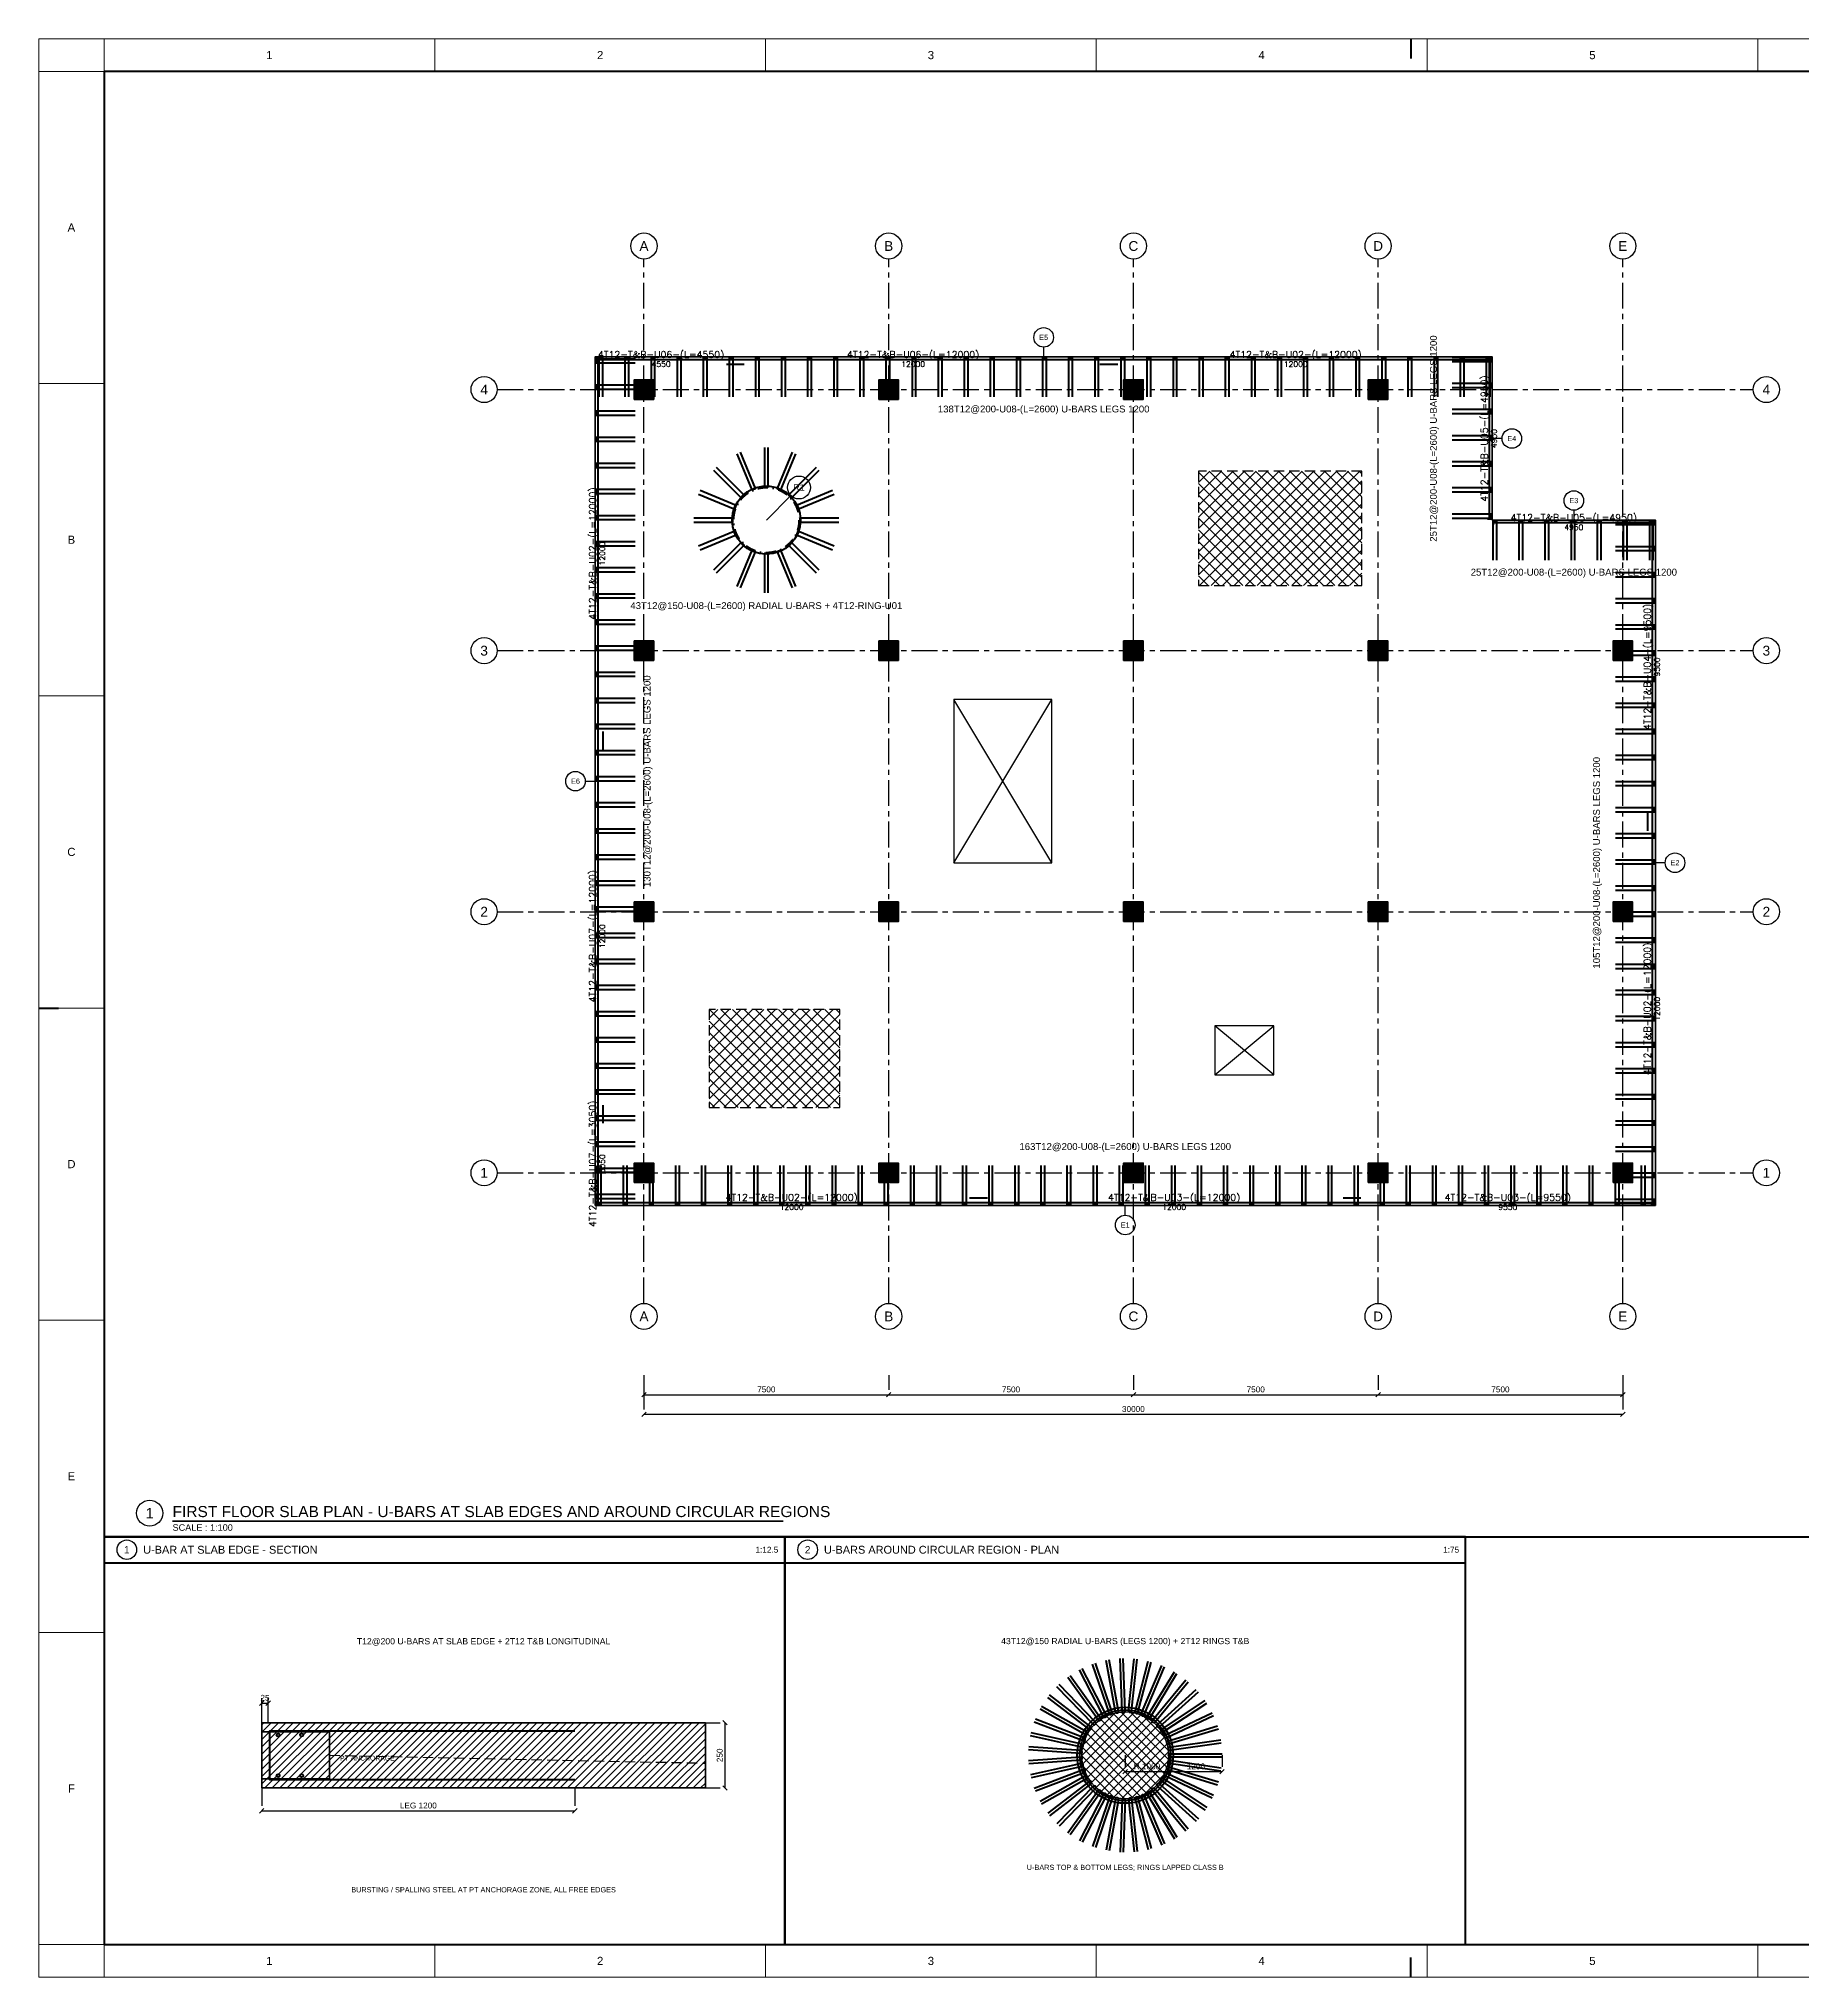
# Model space of a CAD drawing. Header units: millimetres. Extents: x 0 to 84100, y 0 to 59400.
# Drawn here: x 0 to 54050, y 0 to 59400 of the extents above; entities that cross this region are included whole.
import ezdxf
from ezdxf.enums import TextEntityAlignment as Align

# ---------------------------------------------------------------- set-up
doc = ezdxf.new("R2010")
doc.units = ezdxf.units.MM
doc.header["$LTSCALE"] = 25
for name, pattern in [('CENTER', [50.8, 31.75, -6.35, 6.35, -6.35]), ('DASHDOT', [25.4, 12.7, -6.35, 0, -6.35]), ('DASHED', [19.05, 12.7, -6.35])]:
    doc.linetypes.add(name, pattern=pattern)
doc.layers.get('0').update_dxf_attribs({"linetype": 'CONTINUOUS'})
for name, color, linetype in [('ST-CALLOUT', 3, 'CONTINUOUS'), ('ST-COL-HATCH', 7, 'CONTINUOUS'), ('ST-DETAIL', 7, 'CONTINUOUS'), ('ST-DETAIL-HATCH', 8, 'CONTINUOUS'), ('ST-DIM', 8, 'CONTINUOUS'), ('ST-GRID', 8, 'CENTER'), ('ST-GRID-BUBBLE', 8, 'CONTINUOUS'), ('ST-OPENING', 6, 'CONTINUOUS'), ('ST-OPENING-HATCH', 6, 'CONTINUOUS'), ('ST-PT-TENDON', 3, 'CONTINUOUS'), ('ST-RB-TEXT', 7, 'CONTINUOUS'), ('ST-SHEET-NOTES', 7, 'CONTINUOUS'), ('ST-SHEET-TEXT', 2, 'CONTINUOUS'), ('ST-TEXT', 7, 'CONTINUOUS'), ('ST-VOID', 30, 'DASHED'), ('ST-VOID-HATCH', 30, 'CONTINUOUS')]:
    doc.layers.add(name, color=color, linetype=linetype)
for name, color, linetype, lineweight in [('ST-COL', 7, 'CONTINUOUS', 35), ('ST-RB', 6, 'CONTINUOUS', 50), ('ST-RB-UBAR', 6, 'CONTINUOUS', 50), ('ST-SHEET-FRAME', 7, 'CONTINUOUS', 50), ('ST-SHEET-TITLE', 7, 'CONTINUOUS', 25), ('ST-SLAB-EDGE', 3, 'CONTINUOUS', 35)]:
    doc.layers.add(name, color=color, linetype=linetype, lineweight=lineweight)
doc.styles.add('ST-REBAR', font='romans.shx')
doc.styles.get("Standard").update_dxf_attribs({"font": 'arial.ttf'})

# ---------------------------------------------------------------- blocks, each defined once
blk = doc.blocks.new('FRAMING_REBAR_U_BARS_AROUND_REGIONS_L01')
at = {"layer": 'ST-COL-HATCH'}
h = blk.add_hatch(color=7, dxfattribs=at)
h.dxf.hatch_style = 1
h.paths.add_polyline_path([(18250, 48350), (18850, 48350), (18850, 48950), (18250, 48950)])
h = blk.add_hatch(color=7, dxfattribs=at)
h.dxf.hatch_style = 1
h.paths.add_polyline_path([(25750, 48350), (26350, 48350), (26350, 48950), (25750, 48950)])
h = blk.add_hatch(color=7, dxfattribs=at)
h.dxf.hatch_style = 1
h.paths.add_polyline_path([(33250, 48350), (33850, 48350), (33850, 48950), (33250, 48950)])
h = blk.add_hatch(color=7, dxfattribs=at)
h.dxf.hatch_style = 1
h.paths.add_polyline_path([(40750, 48350), (41350, 48350), (41350, 48950), (40750, 48950)])
h = blk.add_hatch(color=7, dxfattribs=at)
h.dxf.hatch_style = 1
h.paths.add_polyline_path([(18250, 40350), (18850, 40350), (18850, 40950), (18250, 40950)])
h = blk.add_hatch(color=7, dxfattribs=at)
h.dxf.hatch_style = 1
h.paths.add_polyline_path([(25750, 40350), (26350, 40350), (26350, 40950), (25750, 40950)])
h = blk.add_hatch(color=7, dxfattribs=at)
h.dxf.hatch_style = 1
h.paths.add_polyline_path([(33250, 40350), (33850, 40350), (33850, 40950), (33250, 40950)])
h = blk.add_hatch(color=7, dxfattribs=at)
h.dxf.hatch_style = 1
h.paths.add_polyline_path([(40750, 40350), (41350, 40350), (41350, 40950), (40750, 40950)])
h = blk.add_hatch(color=7, dxfattribs=at)
h.dxf.hatch_style = 1
h.paths.add_polyline_path([(48250, 40350), (48850, 40350), (48850, 40950), (48250, 40950)])
h = blk.add_hatch(color=7, dxfattribs=at)
h.dxf.hatch_style = 1
h.paths.add_polyline_path([(18250, 32350), (18850, 32350), (18850, 32950), (18250, 32950)])
h = blk.add_hatch(color=7, dxfattribs=at)
h.dxf.hatch_style = 1
h.paths.add_polyline_path([(25750, 32350), (26350, 32350), (26350, 32950), (25750, 32950)])
h = blk.add_hatch(color=7, dxfattribs=at)
h.dxf.hatch_style = 1
h.paths.add_polyline_path([(33250, 32350), (33850, 32350), (33850, 32950), (33250, 32950)])
h = blk.add_hatch(color=7, dxfattribs=at)
h.dxf.hatch_style = 1
h.paths.add_polyline_path([(40750, 32350), (41350, 32350), (41350, 32950), (40750, 32950)])
h = blk.add_hatch(color=7, dxfattribs=at)
h.dxf.hatch_style = 1
h.paths.add_polyline_path([(48250, 32350), (48850, 32350), (48850, 32950), (48250, 32950)])
h = blk.add_hatch(color=7, dxfattribs=at)
h.dxf.hatch_style = 1
h.paths.add_polyline_path([(18250, 24350), (18850, 24350), (18850, 24950), (18250, 24950)])
h = blk.add_hatch(color=7, dxfattribs=at)
h.dxf.hatch_style = 1
h.paths.add_polyline_path([(25750, 24350), (26350, 24350), (26350, 24950), (25750, 24950)])
h = blk.add_hatch(color=7, dxfattribs=at)
h.dxf.hatch_style = 1
h.paths.add_polyline_path([(33250, 24350), (33850, 24350), (33850, 24950), (33250, 24950)])
h = blk.add_hatch(color=7, dxfattribs=at)
h.dxf.hatch_style = 1
h.paths.add_polyline_path([(40750, 24350), (41350, 24350), (41350, 24950), (40750, 24950)])
h = blk.add_hatch(color=7, dxfattribs=at)
h.dxf.hatch_style = 1
h.paths.add_polyline_path([(48250, 24350), (48850, 24350), (48850, 24950), (48250, 24950)])
at = {"layer": 'ST-DETAIL-HATCH'}
h = blk.add_hatch(dxfattribs=at)
h.set_pattern_fill('ANSI31', color=256, scale=50.394)
h.paths.add_polyline_path([(6833.333333, 5800), (20433.333333, 5800), (20433.333333, 7800), (6833.333333, 7800)])
at = {"layer": 'ST-OPENING-HATCH'}
h = blk.add_hatch(dxfattribs=at)
h.set_pattern_fill('ANSI37', color=256, scale=62.992)
h.paths.add_polyline_path([(34633.333333, 6800), (34616.917787, 7008.579287), (34568.075355, 7212.022659), (34488.008699, 7405.320666), (34378.689326, 7583.71367), (34242.809042, 7742.809042), (34083.71367, 7878.689326), (33905.320666, 7988.008699), (33712.022659, 8068.075355), (33508.579287, 8116.917787), (33300, 8133.333333), (33091.420713, 8116.917787), (32887.977341, 8068.075355), (32694.679334, 7988.008699), (32516.28633, 7878.689326), (32357.190958, 7742.809042), (32221.310674, 7583.71367), (32111.991301, 7405.320666), (32031.924645, 7212.022659), (31983.082213, 7008.579287), (31966.666667, 6800), (31983.082213, 6591.420713), (32031.924645, 6387.977341), (32111.991301, 6194.679334), (32221.310674, 6016.28633), (32357.190958, 5857.190958), (32516.28633, 5721.310674), (32694.679334, 5611.991301), (32887.977341, 5531.924645), (33091.420713, 5483.082213), (33300, 5466.666667), (33508.579287, 5483.082213), (33712.022659, 5531.924645), (33905.320666, 5611.991301), (34083.71367, 5721.310674), (34242.809042, 5857.190958), (34378.689326, 6016.28633), (34488.008699, 6194.679334), (34568.075355, 6387.977341), (34616.917787, 6591.420713)])
at = {"layer": 'ST-VOID-HATCH'}
h = blk.add_hatch(dxfattribs=at)
h.set_pattern_fill('ANSI37', color=256, scale=78.74)
h.paths.add_polyline_path([(35550, 42650), (40550, 42650), (40550, 46150), (35550, 46150)])
h = blk.add_hatch(dxfattribs=at)
h.set_pattern_fill('ANSI37', color=256, scale=78.74)
h.paths.add_polyline_path([(20550, 26650), (24550, 26650), (24550, 29650), (20550, 29650)])
at = {"layer": 'ST-CALLOUT'}
for p, q in [((30800, 49950), (30800, 49650)), ((44850, 47150), (44550, 47150)), ((23052.512627, 45402.512627), (22300, 44650)), ((47050, 44950), (47050, 44650)), ((16750, 36650), (17050, 36650)), ((49850, 34150), (49550, 34150)), ((33300, 23350), (33300, 23650))]:
    blk.add_line(p, q, dxfattribs=at)
for centre, radius in [((30800, 50250), 300), ((45150, 47150), 300), ((23300, 45650), 350), ((47050, 45250), 300), ((16450, 36650), 300), ((50150, 34150), 300), ((33300, 23050), 300), ((3400, 14220), 400), ((2700, 13100), 300), ((23566.666667, 13100), 300)]:
    blk.add_circle(centre, radius, dxfattribs=at)
at = {"layer": 'ST-COL'}
for points in [[(18250, 48350), (18850, 48350), (18850, 48950), (18250, 48950)], [(25750, 48350), (26350, 48350), (26350, 48950), (25750, 48950)], [(33250, 48350), (33850, 48350), (33850, 48950), (33250, 48950)], [(40750, 48350), (41350, 48350), (41350, 48950), (40750, 48950)], [(18250, 40350), (18850, 40350), (18850, 40950), (18250, 40950)], [(25750, 40350), (26350, 40350), (26350, 40950), (25750, 40950)], [(33250, 40350), (33850, 40350), (33850, 40950), (33250, 40950)], [(40750, 40350), (41350, 40350), (41350, 40950), (40750, 40950)], [(48250, 40350), (48850, 40350), (48850, 40950), (48250, 40950)], [(18250, 32350), (18850, 32350), (18850, 32950), (18250, 32950)], [(25750, 32350), (26350, 32350), (26350, 32950), (25750, 32950)], [(33250, 32350), (33850, 32350), (33850, 32950), (33250, 32950)], [(40750, 32350), (41350, 32350), (41350, 32950), (40750, 32950)], [(48250, 32350), (48850, 32350), (48850, 32950), (48250, 32950)], [(18250, 24350), (18850, 24350), (18850, 24950), (18250, 24950)], [(25750, 24350), (26350, 24350), (26350, 24950), (25750, 24950)], [(33250, 24350), (33850, 24350), (33850, 24950), (33250, 24950)], [(40750, 24350), (41350, 24350), (41350, 24950), (40750, 24950)], [(48250, 24350), (48850, 24350), (48850, 24950), (48250, 24950)]]:
    blk.add_lwpolyline(points, close=True, dxfattribs=at)
at = {"layer": 'ST-DETAIL', "lineweight": 35}
blk.add_lwpolyline([(6833.333333, 5800), (20433.333333, 5800), (20433.333333, 7800), (6833.333333, 7800)], close=True, dxfattribs=at)
at = {"layer": 'ST-DIM'}
for p, q in [((18550, 18450), (18550, 18000)), ((18550, 18450), (18550, 17400)), ((26050, 18450), (26050, 18000)), ((26050, 18450), (26050, 18000)), ((33550, 18450), (33550, 18000)), ((33550, 18450), (33550, 18000)), ((41050, 18450), (41050, 18000)), ((41050, 18450), (41050, 18000)), ((48550, 18450), (48550, 18000)), ((48550, 18450), (48550, 17400)), ((18480, 17780), (18620, 17920)), ((18550, 17850), (26050, 17850)), ((25980, 17780), (26120, 17920)), ((25980, 17780), (26120, 17920)), ((26050, 17850), (33550, 17850)), ((33480, 17780), (33620, 17920)), ((33480, 17780), (33620, 17920)), ((33550, 17850), (41050, 17850)), ((40980, 17780), (41120, 17920)), ((40980, 17780), (41120, 17920)), ((41050, 17850), (48550, 17850)), ((48480, 17780), (48620, 17920)), ((18480, 17180), (18620, 17320)), ((18550, 17250), (48550, 17250)), ((48480, 17180), (48620, 17320)), ((6763.333333, 8330), (6903.333333, 8470)), ((6833.333333, 7800), (6833.333333, 8550)), ((6833.333333, 8400), (7033.333333, 8400)), ((6963.333333, 8330), (7103.333333, 8470)), ((7033.333333, 7800), (7033.333333, 8550)), ((20433.333333, 7800), (20883.333333, 7800)), ((21103.333333, 7730), (20963.333333, 7870)), ((21033.333333, 5800), (21033.333333, 7800)), ((33300, 6800), (33300, 6450)), ((34633.333333, 6800), (34633.333333, 6450)), ((34666.666667, 6800), (34666.666667, 6450)), ((36266.666667, 6800), (36266.666667, 6450)), ((33230, 6230), (33370, 6370)), ((33300, 6300), (34633.333333, 6300)), ((34563.333333, 6230), (34703.333333, 6370)), ((34596.666667, 6230), (34736.666667, 6370)), ((34666.666667, 6300), (36266.666667, 6300)), ((36196.666667, 6230), (36336.666667, 6370)), ((6833.333333, 5800), (6833.333333, 5250)), ((16433.333333, 5800), (16433.333333, 5250)), ((20433.333333, 5800), (20883.333333, 5800)), ((21103.333333, 5730), (20963.333333, 5870)), ((6763.333333, 5030), (6903.333333, 5170)), ((6833.333333, 5100), (16433.333333, 5100)), ((16363.333333, 5030), (16503.333333, 5170))]:
    blk.add_line(p, q, dxfattribs=at)
at = {"layer": 'ST-GRID'}
for p, q in [((18550, 20650), (18550, 52650)), ((26050, 20650), (26050, 52650)), ((33550, 20650), (33550, 52650)), ((41050, 20650), (41050, 52650)), ((48550, 20650), (48550, 52650)), ((14050, 48650), (52550, 48650)), ((14050, 40650), (52550, 40650)), ((14050, 32650), (52550, 32650)), ((14050, 24650), (52550, 24650))]:
    blk.add_line(p, q, dxfattribs=at)
at = {"layer": 'ST-GRID-BUBBLE'}
for centre in [(18550, 53050), (26050, 53050), (33550, 53050), (41050, 53050), (48550, 53050), (13650, 48650), (52950, 48650), (13650, 40650), (52950, 40650), (13650, 32650), (52950, 32650), (13650, 24650), (52950, 24650), (18550, 20250), (26050, 20250), (33550, 20250), (41050, 20250), (48550, 20250)]:
    blk.add_circle(centre, 400, dxfattribs=at)
at = {"layer": 'ST-OPENING'}
for p, q in [((28050, 34150), (31050, 39150)), ((31050, 34150), (28050, 39150)), ((36050, 27650), (37850, 29150)), ((37850, 27650), (36050, 29150))]:
    blk.add_line(p, q, dxfattribs=at)
for points in [[(28050, 34150), (31050, 34150), (31050, 39150), (28050, 39150)], [(36050, 27650), (37850, 27650), (37850, 29150), (36050, 29150)]]:
    blk.add_lwpolyline(points, close=True, dxfattribs=at)
at = {"layer": 'ST-OPENING', "lineweight": 35}
blk.add_circle((33300, 6800), 1333.333333, dxfattribs=at)
at = {"layer": 'ST-PT-TENDON', "lineweight": 35}
blk.add_lwpolyline([(6833.333333, 6080), (8913.333333, 6080), (8913.333333, 7520), (6833.333333, 7520)], close=True, dxfattribs=at)
at = {"layer": 'ST-PT-TENDON', "linetype": 'DASHED'}
blk.add_lwpolyline([(8913.333333, 6800), (20433.333333, 6560)], dxfattribs=at)
at = {"layer": 'ST-RB'}
for p, q in [((17075, 49625), (17075, 49505)), ((17075, 49625), (17195, 49625)), ((21075, 49565), (17075, 49565)), ((17135, 49625), (17135, 37625)), ((32525, 49565), (21075, 49565)), ((21625, 49415), (21075, 49415)), ((44525, 49565), (32525, 49565)), ((33075, 49415), (32525, 49415)), ((44525, 49625), (44405, 49625)), ((44465, 44675), (44465, 49625)), ((44525, 49625), (44525, 49505)), ((44525, 44675), (44405, 44675)), ((44575, 44625), (44575, 44505)), ((49525, 44565), (44575, 44565)), ((49525, 44625), (49405, 44625)), ((49465, 35675), (49465, 44625)), ((49525, 44625), (49525, 44505)), ((17285, 38175), (17285, 37625)), ((17135, 37625), (17135, 26175)), ((49315, 35125), (49315, 35675)), ((49465, 23675), (49465, 35675)), ((17135, 26175), (17135, 23675)), ((17285, 26725), (17285, 26175)), ((17075, 23675), (17075, 23795)), ((28525, 23885), (29075, 23885)), ((39975, 23885), (40525, 23885)), ((49525, 23675), (49525, 23795)), ((17075, 23735), (29075, 23735)), ((17075, 23675), (17195, 23675)), ((29075, 23735), (40525, 23735)), ((40525, 23735), (49525, 23735)), ((49525, 23675), (49405, 23675))]:
    blk.add_line(p, q, dxfattribs=at)
blk.add_circle((22300, 44650), 1043, dxfattribs=at)
at = {"layer": 'ST-RB-UBAR', "lineweight": 50}
for p, q in [((32814.562924, 8078.399938), (32297.954276, 9592.703575)), ((32902.897303, 8108.535442), (32386.288655, 9622.839079)), ((33005.872572, 8135.456705), (32715.253611, 9708.841788)), ((33097.653369, 8152.409478), (32807.034407, 9725.794561)), ((33203.451036, 8164.050532), (33145.015799, 9762.983089)), ((33296.722101, 8167.459254), (33238.286865, 9766.391811)), ((33403.087273, 8163.571989), (33578.081206, 9753.97355)), ((33495.860697, 8153.36401), (33670.85463, 9743.76557)), ((33600.526383, 8134.031277), (34005.219795, 9682.005192)), ((33690.824862, 8110.424161), (34095.518274, 9658.398077)), ((33791.560296, 8076.058005), (34417.327849, 9548.611898)), ((33877.459273, 8039.554897), (34503.226826, 9512.108791)), ((32385.027429, 7816.25821), (31274.508716, 8968.103768)), ((32466.839294, 7884.342563), (31535.865029, 9185.606148)), ((32542.746337, 7938.649395), (31611.772072, 9239.91298)), ((32633.599525, 7994.096295), (31902.011807, 9417.043733)), ((32716.604792, 8036.772245), (31985.017074, 9459.719683)), ((33972.117455, 7990.887771), (34805.621999, 9356.636713)), ((34051.786143, 7942.266672), (34885.290688, 9308.015615)), ((34138.349596, 7880.335832), (35161.826431, 9110.171256)), ((34210.089996, 7820.633017), (35233.56683, 9050.46844)), ((32189.766692, 7598.33424), (30923.372311, 8576.212182)), ((32246.809572, 7672.207245), (30980.415191, 8650.085188)), ((32317.836438, 7751.477952), (31207.317725, 8903.32351)), ((34286.713772, 7746.758411), (35478.349264, 8814.468508)), ((34348.996861, 7677.24634), (35540.632353, 8744.956438)), ((34414.047857, 7593.002477), (35748.444365, 8475.830862)), ((34465.546179, 7515.162681), (35799.942688, 8397.991066)), ((32006.840543, 7244.628131), (30512.414769, 7816.197555)), ((32040.182093, 7331.802968), (30545.756319, 7903.372391)), ((32085.359643, 7428.17542), (30690.08059, 8211.243976)), ((32131.038642, 7509.566698), (30735.759589, 8292.635254)), ((34517.637945, 7422.345073), (35966.355125, 8101.475791)), ((34557.253904, 7337.836571), (36005.971084, 8016.967289)), ((31955.882892, 7051.604366), (30394.161488, 7399.492647)), ((31976.176376, 7142.704781), (30414.454971, 7490.593062)), ((34595.276195, 7238.423464), (36127.437155, 7699.382023)), ((34622.165445, 7149.047408), (36154.326404, 7610.005967)), ((34645.307882, 7045.15762), (36228.257271, 7278.119488)), ((34658.897324, 6952.818905), (36241.846713, 7185.780774)), ((31933.572764, 6853.21809), (30337.84111, 6970.010594)), ((31933.572764, 6746.78191), (30337.84111, 6629.989406)), ((31940.38566, 6946.302437), (30344.654006, 7063.09494)), ((31940.38566, 6653.697563), (30344.654006, 6536.90506)), ((31955.882892, 6548.395634), (30394.161488, 6200.507353)), ((34645.307882, 6554.84238), (36228.257271, 6321.880512)), ((34658.897324, 6647.181095), (36241.846713, 6414.219226)), ((34666.666667, 6846.666667), (36266.666667, 6846.666667)), ((34666.666667, 6753.333333), (36266.666667, 6753.333333)), ((31976.176376, 6457.295219), (30414.454971, 6109.406938)), ((32006.840543, 6355.371869), (30512.414769, 5783.802445)), ((32040.182093, 6268.197032), (30545.756319, 5696.627609)), ((32085.359643, 6171.82458), (30690.08059, 5388.756024)), ((32131.038642, 6090.433302), (30735.759589, 5307.364746)), ((32189.766692, 6001.66576), (30923.372311, 5023.787818)), ((34414.047857, 6006.997523), (35748.444365, 5124.169138)), ((34465.546179, 6084.837319), (35799.942688, 5202.008934)), ((34517.637945, 6177.654927), (35966.355125, 5498.524209)), ((34557.253904, 6262.163429), (36005.971084, 5583.032711)), ((34595.276195, 6361.576536), (36127.437155, 5900.617977)), ((34622.165445, 6450.952592), (36154.326404, 5989.994033)), ((32246.809572, 5927.792755), (30980.415191, 4949.914812)), ((32317.836438, 5848.522048), (31207.317725, 4696.67649)), ((32385.027429, 5783.74179), (31274.508716, 4631.896232)), ((32466.839294, 5715.657437), (31535.865029, 4414.393852)), ((32542.746337, 5661.350605), (31611.772072, 4360.08702)), ((32633.599525, 5605.903705), (31902.011807, 4182.956267)), ((32716.604792, 5563.227755), (31985.017074, 4140.280317)), ((32814.562924, 5521.600062), (32297.954276, 4007.296425)), ((32902.897303, 5491.464558), (32386.288655, 3977.160921)), ((33005.872572, 5464.543295), (32715.253611, 3891.158212)), ((33097.653369, 5447.590522), (32807.034407, 3874.205439)), ((33203.451036, 5435.949468), (33145.015799, 3837.016911)), ((33296.722101, 5432.540746), (33238.286865, 3833.608189)), ((33403.087273, 5436.428011), (33578.081206, 3846.02645)), ((33495.860697, 5446.63599), (33670.85463, 3856.23443)), ((33600.526383, 5465.968723), (34005.219795, 3917.994808)), ((33690.824862, 5489.575839), (34095.518274, 3941.601923)), ((33791.560296, 5523.941995), (34417.327849, 4051.388102)), ((33877.459273, 5560.445103), (34503.226826, 4087.891209)), ((33972.117455, 5609.112229), (34805.621999, 4243.363287)), ((34051.786143, 5657.733328), (34885.290688, 4291.984385)), ((34138.349596, 5719.664168), (35161.826431, 4489.828744)), ((34210.089996, 5779.366983), (35233.56683, 4549.53156)), ((34286.713772, 5853.241589), (35478.349264, 4785.531492)), ((34348.996861, 5922.75366), (35540.632353, 4855.043562))]:
    blk.add_line(p, q, dxfattribs=at)
at = {"layer": 'ST-RB-UBAR'}
for p, q in [((16433.333333, 7552), (16433.333333, 7552)), ((16433.333333, 7552), (16433.333333, 7552)), ((16433.333333, 6048), (16433.333333, 6048)), ((16433.333333, 6048), (16433.333333, 6048))]:
    blk.add_line(p, q, dxfattribs=at)
for points in [[(18275, 49585), (17075, 49585), (17075, 49465), (18275, 49465)], [(17285, 48425), (17285, 49625), (17165, 49625), (17165, 48425)], [(18085, 48425), (18085, 49625), (17965, 49625), (17965, 48425)], [(18885, 48425), (18885, 49625), (18765, 49625), (18765, 48425)], [(19685, 48425), (19685, 49625), (19565, 49625), (19565, 48425)], [(20485, 48425), (20485, 49625), (20365, 49625), (20365, 48425)], [(21285, 48425), (21285, 49625), (21165, 49625), (21165, 48425)], [(22085, 48425), (22085, 49625), (21965, 49625), (21965, 48425)], [(22885, 48425), (22885, 49625), (22765, 49625), (22765, 48425)], [(23685, 48425), (23685, 49625), (23565, 49625), (23565, 48425)], [(24485, 48425), (24485, 49625), (24365, 49625), (24365, 48425)], [(25285, 48425), (25285, 49625), (25165, 49625), (25165, 48425)], [(26085, 48425), (26085, 49625), (25965, 49625), (25965, 48425)], [(26885, 48425), (26885, 49625), (26765, 49625), (26765, 48425)], [(27685, 48425), (27685, 49625), (27565, 49625), (27565, 48425)], [(28485, 48425), (28485, 49625), (28365, 49625), (28365, 48425)], [(29285, 48425), (29285, 49625), (29165, 49625), (29165, 48425)], [(30085, 48425), (30085, 49625), (29965, 49625), (29965, 48425)], [(30885, 48425), (30885, 49625), (30765, 49625), (30765, 48425)], [(31685, 48425), (31685, 49625), (31565, 49625), (31565, 48425)], [(32485, 48425), (32485, 49625), (32365, 49625), (32365, 48425)], [(33285, 48425), (33285, 49625), (33165, 49625), (33165, 48425)], [(34085, 48425), (34085, 49625), (33965, 49625), (33965, 48425)], [(34885, 48425), (34885, 49625), (34765, 49625), (34765, 48425)], [(35685, 48425), (35685, 49625), (35565, 49625), (35565, 48425)], [(36485, 48425), (36485, 49625), (36365, 49625), (36365, 48425)], [(37285, 48425), (37285, 49625), (37165, 49625), (37165, 48425)], [(38085, 48425), (38085, 49625), (37965, 49625), (37965, 48425)], [(38885, 48425), (38885, 49625), (38765, 49625), (38765, 48425)], [(39685, 48425), (39685, 49625), (39565, 49625), (39565, 48425)], [(40485, 48425), (40485, 49625), (40365, 49625), (40365, 48425)], [(41285, 48425), (41285, 49625), (41165, 49625), (41165, 48425)], [(42085, 48425), (42085, 49625), (41965, 49625), (41965, 48425)], [(42885, 48425), (42885, 49625), (42765, 49625), (42765, 48425)], [(43325, 49515), (44525, 49515), (44525, 49635), (43325, 49635)], [(43685, 48425), (43685, 49625), (43565, 49625), (43565, 48425)], [(44485, 48425), (44485, 49625), (44365, 49625), (44365, 48425)], [(18275, 48785), (17075, 48785), (17075, 48665), (18275, 48665)], [(43325, 48715), (44525, 48715), (44525, 48835), (43325, 48835)], [(18275, 47985), (17075, 47985), (17075, 47865), (18275, 47865)], [(43325, 47915), (44525, 47915), (44525, 48035), (43325, 48035)], [(18275, 47185), (17075, 47185), (17075, 47065), (18275, 47065)], [(43325, 47115), (44525, 47115), (44525, 47235), (43325, 47235)], [(18275, 46385), (17075, 46385), (17075, 46265), (18275, 46265)], [(21393.096591, 46682.670954), (21852.31671, 45574.015515), (21963.182254, 45619.937527), (21503.962135, 46728.592966)], [(22240, 46875), (22240, 45675), (22360, 45675), (22360, 46875)], [(23096.037865, 46728.592966), (22636.817746, 45619.937527), (22747.68329, 45574.015515), (23206.903409, 46682.670954)], [(43325, 46315), (44525, 46315), (44525, 46435), (43325, 46435)], [(20684.261005, 46180.886181), (21532.789142, 45332.358044), (21617.641956, 45417.210858), (20769.113819, 46265.738995)], [(23830.886181, 46265.738995), (22982.358044, 45417.210858), (23067.210858, 45332.358044), (23915.738995, 46180.886181)], [(18275, 45585), (17075, 45585), (17075, 45465), (18275, 45465)], [(20221.407034, 45446.037865), (21330.062473, 44986.817746), (21375.984485, 45097.68329), (20267.329046, 45556.903409)], [(24332.670954, 45556.903409), (23224.015515, 45097.68329), (23269.937527, 44986.817746), (24378.592966, 45446.037865)], [(43325, 45515), (44525, 45515), (44525, 45635), (43325, 45635)], [(18275, 44785), (17075, 44785), (17075, 44665), (18275, 44665)], [(20075, 44590), (21275, 44590), (21275, 44710), (20075, 44710)], [(24525, 44710), (23325, 44710), (23325, 44590), (24525, 44590)], [(43325, 44715), (44525, 44715), (44525, 44835), (43325, 44835)], [(44685, 43425), (44685, 44625), (44565, 44625), (44565, 43425)], [(45485, 43425), (45485, 44625), (45365, 44625), (45365, 43425)], [(46285, 43425), (46285, 44625), (46165, 44625), (46165, 43425)], [(47085, 43425), (47085, 44625), (46965, 44625), (46965, 43425)], [(47885, 43425), (47885, 44625), (47765, 44625), (47765, 43425)], [(48325, 44515), (49525, 44515), (49525, 44635), (48325, 44635)], [(48685, 43425), (48685, 44625), (48565, 44625), (48565, 43425)], [(49485, 43425), (49485, 44625), (49365, 44625), (49365, 43425)], [(18275, 43985), (17075, 43985), (17075, 43865), (18275, 43865)], [(20267.329046, 43743.096591), (21375.984485, 44202.31671), (21330.062473, 44313.182254), (20221.407034, 43853.962135)], [(20769.113819, 43034.261005), (21617.641956, 43882.789142), (21532.789142, 43967.641956), (20684.261005, 43119.113819)], [(23915.738995, 43119.113819), (23067.210858, 43967.641956), (22982.358044, 43882.789142), (23830.886181, 43034.261005)], [(24378.592966, 43853.962135), (23269.937527, 44313.182254), (23224.015515, 44202.31671), (24332.670954, 43743.096591)], [(21503.962135, 42571.407034), (21963.182254, 43680.062473), (21852.31671, 43725.984485), (21393.096591, 42617.329046)], [(22360, 42425), (22360, 43625), (22240, 43625), (22240, 42425)], [(23206.903409, 42617.329046), (22747.68329, 43725.984485), (22636.817746, 43680.062473), (23096.037865, 42571.407034)], [(48325, 43715), (49525, 43715), (49525, 43835), (48325, 43835)], [(18275, 43185), (17075, 43185), (17075, 43065), (18275, 43065)], [(48325, 42915), (49525, 42915), (49525, 43035), (48325, 43035)], [(18275, 42385), (17075, 42385), (17075, 42265), (18275, 42265)], [(48325, 42115), (49525, 42115), (49525, 42235), (48325, 42235)], [(18275, 41585), (17075, 41585), (17075, 41465), (18275, 41465)], [(48325, 41315), (49525, 41315), (49525, 41435), (48325, 41435)], [(18275, 40785), (17075, 40785), (17075, 40665), (18275, 40665)], [(48325, 40515), (49525, 40515), (49525, 40635), (48325, 40635)], [(18275, 39985), (17075, 39985), (17075, 39865), (18275, 39865)], [(48325, 39715), (49525, 39715), (49525, 39835), (48325, 39835)], [(18275, 39185), (17075, 39185), (17075, 39065), (18275, 39065)], [(48325, 38915), (49525, 38915), (49525, 39035), (48325, 39035)], [(18275, 38385), (17075, 38385), (17075, 38265), (18275, 38265)], [(48325, 38115), (49525, 38115), (49525, 38235), (48325, 38235)], [(18275, 37585), (17075, 37585), (17075, 37465), (18275, 37465)], [(48325, 37315), (49525, 37315), (49525, 37435), (48325, 37435)], [(18275, 36785), (17075, 36785), (17075, 36665), (18275, 36665)], [(48325, 36515), (49525, 36515), (49525, 36635), (48325, 36635)], [(18275, 35985), (17075, 35985), (17075, 35865), (18275, 35865)], [(48325, 35715), (49525, 35715), (49525, 35835), (48325, 35835)], [(18275, 35185), (17075, 35185), (17075, 35065), (18275, 35065)], [(48325, 34915), (49525, 34915), (49525, 35035), (48325, 35035)], [(18275, 34385), (17075, 34385), (17075, 34265), (18275, 34265)], [(48325, 34115), (49525, 34115), (49525, 34235), (48325, 34235)], [(18275, 33585), (17075, 33585), (17075, 33465), (18275, 33465)], [(48325, 33315), (49525, 33315), (49525, 33435), (48325, 33435)], [(18275, 32785), (17075, 32785), (17075, 32665), (18275, 32665)], [(48325, 32515), (49525, 32515), (49525, 32635), (48325, 32635)], [(18275, 31985), (17075, 31985), (17075, 31865), (18275, 31865)], [(48325, 31715), (49525, 31715), (49525, 31835), (48325, 31835)], [(18275, 31185), (17075, 31185), (17075, 31065), (18275, 31065)], [(48325, 30915), (49525, 30915), (49525, 31035), (48325, 31035)], [(18275, 30385), (17075, 30385), (17075, 30265), (18275, 30265)], [(48325, 30115), (49525, 30115), (49525, 30235), (48325, 30235)], [(18275, 29585), (17075, 29585), (17075, 29465), (18275, 29465)], [(48325, 29315), (49525, 29315), (49525, 29435), (48325, 29435)], [(18275, 28785), (17075, 28785), (17075, 28665), (18275, 28665)], [(48325, 28515), (49525, 28515), (49525, 28635), (48325, 28635)], [(18275, 27985), (17075, 27985), (17075, 27865), (18275, 27865)], [(48325, 27715), (49525, 27715), (49525, 27835), (48325, 27835)], [(18275, 27185), (17075, 27185), (17075, 27065), (18275, 27065)], [(48325, 26915), (49525, 26915), (49525, 27035), (48325, 27035)], [(18275, 26385), (17075, 26385), (17075, 26265), (18275, 26265)], [(48325, 26115), (49525, 26115), (49525, 26235), (48325, 26235)], [(18275, 25585), (17075, 25585), (17075, 25465), (18275, 25465)], [(48325, 25315), (49525, 25315), (49525, 25435), (48325, 25435)], [(18275, 24785), (17075, 24785), (17075, 24665), (18275, 24665)], [(17115, 24875), (17115, 23675), (17235, 23675), (17235, 24875)], [(17915, 24875), (17915, 23675), (18035, 23675), (18035, 24875)], [(18715, 24875), (18715, 23675), (18835, 23675), (18835, 24875)], [(19515, 24875), (19515, 23675), (19635, 23675), (19635, 24875)], [(20315, 24875), (20315, 23675), (20435, 23675), (20435, 24875)], [(21115, 24875), (21115, 23675), (21235, 23675), (21235, 24875)], [(21915, 24875), (21915, 23675), (22035, 23675), (22035, 24875)], [(22715, 24875), (22715, 23675), (22835, 23675), (22835, 24875)], [(23515, 24875), (23515, 23675), (23635, 23675), (23635, 24875)], [(24315, 24875), (24315, 23675), (24435, 23675), (24435, 24875)], [(25115, 24875), (25115, 23675), (25235, 23675), (25235, 24875)], [(25915, 24875), (25915, 23675), (26035, 23675), (26035, 24875)], [(26715, 24875), (26715, 23675), (26835, 23675), (26835, 24875)], [(27515, 24875), (27515, 23675), (27635, 23675), (27635, 24875)], [(28315, 24875), (28315, 23675), (28435, 23675), (28435, 24875)], [(29115, 24875), (29115, 23675), (29235, 23675), (29235, 24875)], [(29915, 24875), (29915, 23675), (30035, 23675), (30035, 24875)], [(30715, 24875), (30715, 23675), (30835, 23675), (30835, 24875)], [(31515, 24875), (31515, 23675), (31635, 23675), (31635, 24875)], [(32315, 24875), (32315, 23675), (32435, 23675), (32435, 24875)], [(33115, 24875), (33115, 23675), (33235, 23675), (33235, 24875)], [(33915, 24875), (33915, 23675), (34035, 23675), (34035, 24875)], [(34715, 24875), (34715, 23675), (34835, 23675), (34835, 24875)], [(35515, 24875), (35515, 23675), (35635, 23675), (35635, 24875)], [(36315, 24875), (36315, 23675), (36435, 23675), (36435, 24875)], [(37115, 24875), (37115, 23675), (37235, 23675), (37235, 24875)], [(37915, 24875), (37915, 23675), (38035, 23675), (38035, 24875)], [(38715, 24875), (38715, 23675), (38835, 23675), (38835, 24875)], [(39515, 24875), (39515, 23675), (39635, 23675), (39635, 24875)], [(40315, 24875), (40315, 23675), (40435, 23675), (40435, 24875)], [(41115, 24875), (41115, 23675), (41235, 23675), (41235, 24875)], [(41915, 24875), (41915, 23675), (42035, 23675), (42035, 24875)], [(42715, 24875), (42715, 23675), (42835, 23675), (42835, 24875)], [(43515, 24875), (43515, 23675), (43635, 23675), (43635, 24875)], [(44315, 24875), (44315, 23675), (44435, 23675), (44435, 24875)], [(45115, 24875), (45115, 23675), (45235, 23675), (45235, 24875)], [(45915, 24875), (45915, 23675), (46035, 23675), (46035, 24875)], [(46715, 24875), (46715, 23675), (46835, 23675), (46835, 24875)], [(47515, 24875), (47515, 23675), (47635, 23675), (47635, 24875)], [(48315, 24875), (48315, 23675), (48435, 23675), (48435, 24875)], [(48325, 24515), (49525, 24515), (49525, 24635), (48325, 24635)], [(49115, 24875), (49115, 23675), (49235, 23675), (49235, 24875)], [(18275, 23985), (17075, 23985), (17075, 23865), (18275, 23865)], [(48325, 23715), (49525, 23715), (49525, 23835), (48325, 23835)]]:
    blk.add_lwpolyline(points, dxfattribs=at)
at = {"layer": 'ST-RB-UBAR', "lineweight": 70}
blk.add_lwpolyline([(16433.333333, 6048), (7081.333333, 6048), (7081.333333, 7552), (16433.333333, 7552)], dxfattribs=at)
at = {"layer": 'ST-RB-UBAR', "linetype": 'DASHDOT'}
blk.add_circle((22300, 44650), 1000, dxfattribs=at)
at = {"layer": 'ST-RB-UBAR', "lineweight": 50}
for radius in [1470.666667, 1390.666667]:
    blk.add_circle((33300, 6800), radius, dxfattribs=at)
at = {"layer": 'ST-RB-UBAR'}
for centre in [(7337.333333, 7424), (8057.333333, 7424), (7337.333333, 6176), (8057.333333, 6176)]:
    blk.add_circle(centre, 48, dxfattribs=at)
at = {"layer": 'ST-RB-UBAR', "lineweight": 50}
for centre, start, end in [((32351.431933, 7783.868081), 223.953488, 403.953488), ((32504.792815, 7911.495979), 215.581395, 395.581395), ((32675.102158, 8015.43427), 207.209302, 387.209302), ((32858.730113, 8093.46769), 198.837209, 378.837209), ((33051.76297, 8143.933092), 190.465116, 370.465116), ((33250.086568, 8165.754893), 182.093023, 362.093023), ((33449.473985, 8158.467999), 173.72093, 353.72093), ((33645.675623, 8122.227719), 165.348837, 345.348837), ((33834.509785, 8057.806451), 156.976744, 336.976744), ((34011.951799, 7966.577222), 148.604651, 328.604651), ((34174.219796, 7850.484424), 140.232558, 320.232558), ((34317.855316, 7712.002375), 131.860465, 311.860465), ((31966.029634, 7097.154573), 257.44186, 437.44186), ((32023.511318, 7288.215549), 249.069767, 429.069767), ((32108.199142, 7468.871059), 240.697674, 420.697674), ((32218.288132, 7635.270743), 232.325581, 412.325581), ((34439.797018, 7554.082579), 123.488372, 303.488372), ((34537.445925, 7380.090822), 115.116279, 295.116279), ((34608.72082, 7193.735436), 106.744186, 286.744186), ((31936.979212, 6899.760263), 265.813953, 445.813953), ((31936.979212, 6700.239737), 274.186047, 454.186047), ((31966.029634, 6502.845427), 282.55814, 462.55814), ((34652.102603, 6998.988263), 98.372093, 278.372093), ((34652.102603, 6601.011737), 441.627907, 621.627907), ((34666.666667, 6800), 90, 270), ((32023.511318, 6311.784451), 290.930233, 470.930233), ((32108.199142, 6131.128941), 299.302326, 479.302326), ((32218.288132, 5964.729257), 307.674419, 487.674419), ((34439.797018, 6045.917421), 416.511628, 596.511628), ((34537.445925, 6219.909178), 424.883721, 604.883721), ((34608.72082, 6406.264564), 433.255814, 613.255814), ((32351.431933, 5816.131919), 316.046512, 496.046512), ((32504.792815, 5688.504021), 324.418605, 504.418605), ((32675.102158, 5584.56573), 332.790698, 512.790698), ((32858.730113, 5506.53231), 341.162791, 521.162791), ((33051.76297, 5456.066908), 349.534884, 529.534884), ((33250.086568, 5434.245107), 357.906977, 537.906977), ((33449.473985, 5441.532001), 366.27907, 546.27907), ((33645.675623, 5477.772281), 374.651163, 554.651163), ((33834.509785, 5542.193549), 383.023256, 563.023256), ((34011.951799, 5633.422778), 391.395349, 571.395349), ((34174.219796, 5749.515576), 399.767442, 579.767442), ((34317.855316, 5887.997625), 408.139535, 588.139535)]:
    blk.add_arc(centre, 46.666667, start, end, dxfattribs=at)
at = {"layer": 'ST-SHEET-FRAME', "lineweight": 13}
for p, q in [((2000, 58400), (2000, 59400)), ((12137.5, 58400), (12137.5, 59400)), ((22275, 58400), (22275, 59400)), ((32412.5, 58400), (32412.5, 59400)), ((42550, 58400), (42550, 59400)), ((52687.5, 58400), (52687.5, 59400)), ((0, 58400), (2000, 58400)), ((0, 48833.333333), (2000, 48833.333333)), ((0, 39266.666667), (2000, 39266.666667)), ((0, 29700), (2000, 29700)), ((0, 20133.333333), (2000, 20133.333333)), ((0, 10566.666667), (2000, 10566.666667)), ((0, 1000), (2000, 1000)), ((2000, 0), (2000, 1000)), ((12137.5, 0), (12137.5, 1000)), ((22275, 0), (22275, 1000)), ((32412.5, 0), (32412.5, 1000)), ((42550, 0), (42550, 1000)), ((52687.5, 0), (52687.5, 1000))]:
    blk.add_line(p, q, dxfattribs=at)
at = {"layer": 'ST-SHEET-FRAME'}
for p, q in [((42050, 59400), (42050, 58800)), ((0, 29700), (600, 29700)), ((2000, 13500), (64600, 13500)), ((2000, 12700), (22866.666667, 12700)), ((22866.666667, 12700), (43733.333333, 12700)), ((42050, 0), (42050, 600))]:
    blk.add_line(p, q, dxfattribs=at)
at = {"layer": 'ST-SHEET-FRAME', "lineweight": 13}
blk.add_lwpolyline([(0, 0), (84100, 0), (84100, 59400), (0, 59400)], close=True, dxfattribs=at)
at = {"layer": 'ST-SHEET-FRAME'}
for points in [[(2000, 1000), (83100, 1000), (83100, 58400), (2000, 58400)], [(2000, 1000), (22866.666667, 1000), (22866.666667, 13500), (2000, 13500)], [(22866.666667, 1000), (43733.333333, 1000), (43733.333333, 13500), (22866.666667, 13500)]]:
    blk.add_lwpolyline(points, close=True, dxfattribs=at)
at = {"layer": 'ST-SHEET-TITLE', "lineweight": 35}
blk.add_line((4100, 13980), (22820, 13980), dxfattribs=at)
at = {"layer": 'ST-SLAB-EDGE', "color": 3}
blk.add_lwpolyline([(17050, 23650), (49550, 23650), (49550, 44650), (44550, 44650), (44550, 49650), (17050, 49650)], close=True, dxfattribs=at)
at = {"layer": 'ST-VOID'}
for points in [[(35550, 42650), (40550, 42650), (40550, 46150), (35550, 46150)], [(20550, 26650), (24550, 26650), (24550, 29650), (20550, 29650)]]:
    blk.add_lwpolyline(points, close=True, dxfattribs=at)
at = {"layer": 'ST-CALLOUT'}
for s, height, p in [('E5', 160, (30800, 50250)), ('E4', 160, (45150, 47150)), ('R1', 200, (23300, 45650)), ('E3', 160, (47050, 45250)), ('E6', 160, (16450, 36650)), ('E2', 160, (50150, 34150)), ('E1', 160, (33300, 23050)), ('1', 320, (3400, 14220)), ('1', 220, (2700, 13100)), ('2', 220, (23566.666667, 13100))]:
    blk.add_text(s, height=height, dxfattribs=at).set_placement(p, align=Align.MIDDLE_CENTER)
at = {"layer": 'ST-DIM'}
for s, p in [('7500', (22300, 17922)), ('7500', (29800, 17922)), ('7500', (37300, 17922)), ('7500', (44800, 17922)), ('30000', (33550, 17322)), ('25', (6933.333333, 8472)), ('R 1000', (33966.666667, 6372)), ('1200', (35466.666667, 6372)), ('LEG 1200', (11633.333333, 5172))]:
    blk.add_text(s, height=180, dxfattribs=at).set_placement(p, align=Align.CENTER)
blk.add_text('250', height=180, rotation=90, dxfattribs=at).set_placement((20961.333333, 6800), align=Align.CENTER)
at = {"layer": 'ST-PT-TENDON'}
blk.add_text('PT ANCHORAGE', height=150, dxfattribs=at).set_placement((9233.333333, 6640))
at = {"layer": 'ST-RB-TEXT'}
for s, rotation, p in [('25T12@200-U08-(L=2600) U-BARS LEGS 1200', 90, (42850, 47150)), ('138T12@200-U08-(L=2600) U-BARS LEGS 1200', 360, (30800, 47950)), ('25T12@200-U08-(L=2600) U-BARS LEGS 1200', 360, (47050, 42950)), ('130T12@200-U08-(L=2600) U-BARS LEGS 1200', 90, (18750, 36650)), ('105T12@200-U08-(L=2600) U-BARS LEGS 1200', 90, (47850, 34150))]:
    blk.add_text(s, height=210, rotation=rotation, dxfattribs=at).set_placement(p, align=Align.CENTER)
at = {"layer": 'ST-RB-TEXT', "style": 'ST-REBAR'}
for s, height, rotation, p in [('4T12-T&B-U06-(L=4550)', 210, 360, (19075, 49620)), ('4550', 170, 360, (19075, 49345)), ('4T12-T&B-U06-(L=12000)', 210, 360, (26800, 49620)), ('12000', 170, 360, (26800, 49345)), ('4T12-T&B-U02-(L=12000)', 210, 360, (38525, 49620)), ('12000', 170, 360, (38525, 49345)), ('4T12-T&B-U05-(L=4950)', 210, 90, (44410, 47150)), ('4950', 170, 90, (44685, 47150)), ('4T12-T&B-U02-(L=12000)', 210, 90, (17080, 43625)), ('4T12-T&B-U05-(L=4950)', 210, 360, (47050, 44620)), ('12000', 170, 90, (17355, 43625)), ('4950', 170, 360, (47050, 44345)), ('4T12-T&B-U04-(L=9500)', 210, 90, (49410, 40150)), ('9500', 170, 90, (49685, 40150)), ('4T12-T&B-U07-(L=12000)', 210, 90, (17080, 31900)), ('12000', 170, 90, (17355, 31900)), ('4T12-T&B-U02-(L=12000)', 210, 90, (49410, 29675)), ('12000', 170, 90, (49685, 29675)), ('4T12-T&B-U07-(L=3050)', 210, 90, (17080, 24925)), ('3050', 170, 90, (17355, 24925))]:
    blk.add_text(s, height=height, rotation=rotation, dxfattribs=at).set_placement(p, align=Align.CENTER)
at = {"layer": 'ST-RB-TEXT'}
for s, height, p in [('43T12@150-U08-(L=2600) RADIAL U-BARS + 4T12-RING-U01', 210, (22300, 41925)), ('163T12@200-U08-(L=2600) U-BARS LEGS 1200', 210, (33300, 25350)), ('T12@200 U-BARS AT SLAB EDGE + 2T12 T&B LONGITUDINAL', 190, (13633.333333, 10200)), ('43T12@150 RADIAL U-BARS (LEGS 1200) + 2T12 RINGS T&B', 190, (33300, 10206.666667))]:
    blk.add_text(s, height=height, dxfattribs=at).set_placement(p, align=Align.CENTER)
at = {"layer": 'ST-RB-TEXT', "style": 'ST-REBAR'}
for s, height, p in [('4T12-T&B-U02-(L=12000)', 210, (23075, 23790)), ('4T12-T&B-U03-(L=12000)', 210, (34800, 23790)), ('4T12-T&B-U03-(L=9550)', 210, (45025, 23790)), ('12000', 170, (23075, 23515)), ('12000', 170, (34800, 23515)), ('9550', 170, (45025, 23515))]:
    blk.add_text(s, height=height, dxfattribs=at).set_placement(p, align=Align.CENTER)
at = {"layer": 'ST-SHEET-FRAME'}
for s, p in [('1', (7068.75, 58900)), ('2', (17206.25, 58900)), ('3', (27343.75, 58900)), ('4', (37481.25, 58900)), ('5', (47618.75, 58900)), ('A', (1000, 53616.666667)), ('B', (1000, 44050)), ('C', (1000, 34483.333333)), ('D', (1000, 24916.666667)), ('E', (1000, 15350)), ('F', (1000, 5783.333333)), ('1', (7068.75, 500)), ('2', (17206.25, 500)), ('3', (27343.75, 500)), ('4', (37481.25, 500)), ('5', (47618.75, 500))]:
    blk.add_text(s, height=250, dxfattribs=at).set_placement(p, align=Align.MIDDLE_CENTER)
at = {"layer": 'ST-SHEET-NOTES'}
for s, p in [('U-BARS TOP & BOTTOM LEGS; RINGS LAPPED CLASS B', (33300, 3286.666667)), ('BURSTING / SPALLING STEEL AT PT ANCHORAGE ZONE, ALL FREE EDGES', (13633.333333, 2600))]:
    blk.add_text(s, height=160, dxfattribs=at).set_placement(p, align=Align.CENTER)
at = {"layer": 'ST-SHEET-TEXT'}
blk.add_text('FIRST FLOOR SLAB PLAN - U-BARS AT SLAB EDGES AND AROUND CIRCULAR REGIONS', height=340, dxfattribs=at).set_placement((4100, 14100))
for s, p in [('U-BAR AT SLAB EDGE - SECTION', (3200, 13100)), ('U-BARS AROUND CIRCULAR REGION - PLAN', (24066.666667, 13100))]:
    blk.add_text(s, height=240, dxfattribs=at).set_placement(p, align=Align.MIDDLE_LEFT)
at = {"layer": 'ST-SHEET-TITLE'}
blk.add_text('SCALE : 1:100', height=200, dxfattribs=at).set_placement((4100, 13680))
for s, p in [('1:12.5', (22666.666667, 13100)), ('1:75', (43533.333333, 13100))]:
    blk.add_text(s, height=180, dxfattribs=at).set_placement(p, align=Align.MIDDLE_RIGHT)
at = {"layer": 'ST-TEXT'}
for s, p in [('A', (18550, 53050)), ('B', (26050, 53050)), ('C', (33550, 53050)), ('D', (41050, 53050)), ('E', (48550, 53050)), ('4', (13650, 48650)), ('4', (52950, 48650)), ('3', (13650, 40650)), ('3', (52950, 40650)), ('2', (13650, 32650)), ('2', (52950, 32650)), ('1', (13650, 24650)), ('1', (52950, 24650)), ('A', (18550, 20250)), ('B', (26050, 20250)), ('C', (33550, 20250)), ('D', (41050, 20250)), ('E', (48550, 20250))]:
    blk.add_text(s, height=300, dxfattribs=at).set_placement(p, align=Align.MIDDLE_CENTER)

msp = doc.modelspace()

# ---------------------------------------------------------------- block references
msp.add_blockref('FRAMING_REBAR_U_BARS_AROUND_REGIONS_L01', (0, 0))

doc.saveas('drawing.dxf')
